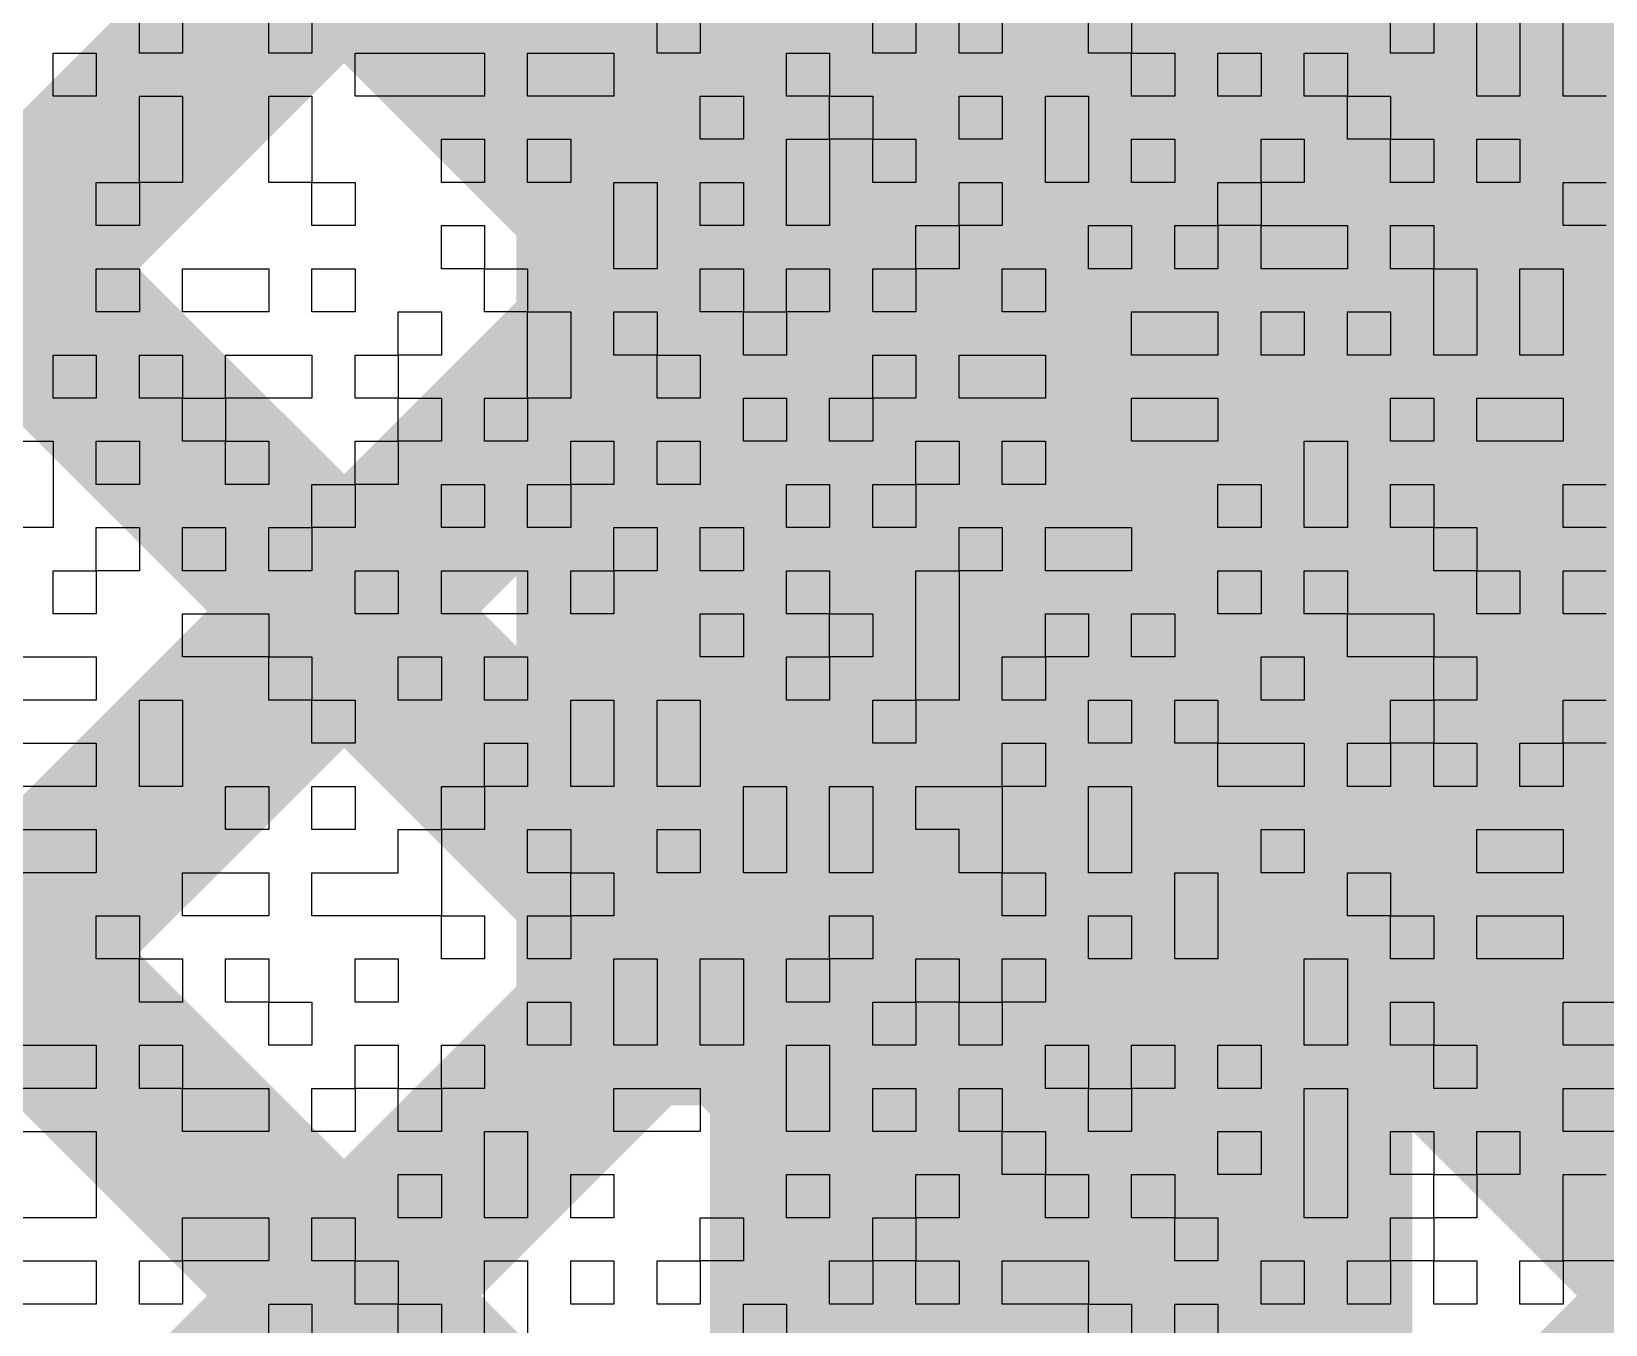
# Model space of a CAD drawing. Header units: millimetres. Extents: x 3.07 to 5.81, y 1.29 to 3.84.
# Drawn here: x 4.951 to 5.016, y 2.898 to 2.9514 of the extents above; entities that cross this region are included whole.
import ezdxf

# ---------------------------------------------------------------- set-up
doc = ezdxf.new("R2010")
doc.units = ezdxf.units.MM
doc.header["$MEASUREMENT"] = 0
for name, color, linetype in [('BottomLayer', 5, 'Continuous'), ('BottomOverlay', 54, 'Continuous'), ('TopLayer', 1, 'Continuous')]:
    doc.layers.add(name, color=color, linetype=linetype)

msp = doc.modelspace()

# ---------------------------------------------------------------- hatches: boundary and pattern name
at = {"layer": 'BottomLayer'}
for points in [[(4.727172, 3.215053), (4.732828, 3.220709), (5.044917, 2.908621), (5.03926, 2.902964)], [(4.732828, 2.605851), (4.727172, 2.611508), (5.314492, 3.198828), (5.320149, 3.193172)], [(4.732828, 2.718988), (4.727172, 2.724645), (5.201355, 3.198828), (5.207012, 3.193172)], [(4.732828, 2.690704), (4.727172, 2.696361), (5.229639, 3.198828), (5.235296, 3.193172)], [(4.732828, 2.662419), (4.727172, 2.668076), (5.257924, 3.198828), (5.263581, 3.193172)], [(4.732828, 2.634135), (4.727172, 2.639792), (5.286208, 3.198828), (5.291865, 3.193172)], [(4.727172, 3.186768), (4.732828, 3.192425), (5.026818, 2.898436), (5.021161, 2.892779)], [(4.727172, 3.158484), (4.732828, 3.164141), (5.214585, 2.682385), (5.208928, 2.676728)], [(4.727172, 3.1302), (4.732828, 3.135857), (5.174669, 2.694016), (5.169012, 2.688359)]]:
    msp.add_hatch(color=5, dxfattribs=at).paths.add_polyline_path(points)
at = {"layer": 'TopLayer'}
for points in [[(4.928907, 2.915067), (4.92325, 2.920724), (5.491801, 3.489275), (5.497458, 3.483618)], [(4.928907, 2.886782), (4.92325, 2.892439), (5.491801, 3.460991), (5.497458, 3.455334)], [(4.928907, 2.858498), (4.92325, 2.864155), (5.491801, 3.432706), (5.497458, 3.427049)], [(4.928907, 2.830214), (4.92325, 2.835871), (5.491801, 3.404422), (5.497458, 3.398765)], [(4.820728, 2.69375), (4.815071, 2.699407), (5.491801, 3.376138), (5.497458, 3.370481)], [(4.971, 2.907), (5.248, 2.907), (5.248, 3.182), (4.971, 3.182)], [(4.979, 2.595), (5.008, 2.595), (5.008, 3.182), (4.979, 3.182)], [(4.92325, 3.018974), (4.928907, 3.024631), (5.044917, 2.908621), (5.03926, 2.902964)], [(4.92325, 2.99069), (4.928907, 2.996346), (5.026818, 2.898436), (5.021161, 2.892779)], [(4.92325, 2.962405), (4.928907, 2.968062), (5.023141, 2.873828), (5.017484, 2.868172)], [(4.92325, 2.934121), (4.928907, 2.939778), (5.014781, 2.853904), (5.009124, 2.848247)]]:
    msp.add_hatch(color=1, dxfattribs=at).paths.add_polyline_path(points)

# ---------------------------------------------------------------- linework, layer by layer
at = {"layer": 'BottomOverlay'}
for p, q in [((4.955437, 2.950467), (4.955437, 2.952249)), ((4.957218, 2.952249), (4.957218, 2.950467)), ((4.960782, 2.950467), (4.960782, 2.952249)), ((4.962563, 2.952249), (4.962563, 2.950467)), ((4.976817, 2.950467), (4.976817, 2.952249)), ((4.978599, 2.952249), (4.978599, 2.950467)), ((4.985726, 2.950467), (4.985726, 2.952249)), ((4.987508, 2.952249), (4.987508, 2.950467)), ((4.989289, 2.950467), (4.989289, 2.952249)), ((4.991071, 2.952249), (4.991071, 2.950467)), ((4.994635, 2.950467), (4.994635, 2.952249)), ((4.996416, 2.952249), (4.996416, 2.950467)), ((5.007107, 2.950467), (5.007107, 2.952249)), ((5.008888, 2.952249), (5.008888, 2.950467)), ((5.01067, 2.950467), (5.01067, 2.952249)), ((5.012452, 2.952249), (5.012452, 2.950467)), ((5.014234, 2.950467), (5.014234, 2.952249)), ((4.951873, 2.948686), (4.951873, 2.950467)), ((4.951873, 2.950467), (4.953655, 2.950467)), ((4.953655, 2.950467), (4.953655, 2.948686)), ((4.957218, 2.950467), (4.955437, 2.950467)), ((4.962563, 2.950467), (4.960782, 2.950467)), ((4.964345, 2.948686), (4.964345, 2.950467)), ((4.964345, 2.950467), (4.96969, 2.950467)), ((4.96969, 2.950467), (4.96969, 2.948686)), ((4.971472, 2.948686), (4.971472, 2.950467)), ((4.971472, 2.950467), (4.975035, 2.950467)), ((4.975035, 2.950467), (4.975035, 2.948686)), ((4.978599, 2.950467), (4.976817, 2.950467)), ((4.982162, 2.948686), (4.982162, 2.950467)), ((4.982162, 2.950467), (4.983944, 2.950467)), ((4.983944, 2.950467), (4.983944, 2.948686)), ((4.987508, 2.950467), (4.985726, 2.950467)), ((4.991071, 2.950467), (4.989289, 2.950467)), ((4.996416, 2.950467), (4.994635, 2.950467)), ((4.996416, 2.948686), (4.996416, 2.950467)), ((4.996416, 2.950467), (4.998198, 2.950467)), ((4.998198, 2.950467), (4.998198, 2.948686)), ((4.99998, 2.948686), (4.99998, 2.950467)), ((4.99998, 2.950467), (5.001761, 2.950467)), ((5.001761, 2.950467), (5.001761, 2.948686)), ((5.003543, 2.948686), (5.003543, 2.950467)), ((5.003543, 2.950467), (5.005325, 2.950467)), ((5.005325, 2.950467), (5.005325, 2.948686)), ((5.008888, 2.950467), (5.007107, 2.950467)), ((5.01067, 2.948686), (5.01067, 2.950467)), ((5.012452, 2.950467), (5.012452, 2.948686)), ((5.014234, 2.948686), (5.014234, 2.950467)), ((4.953655, 2.948686), (4.951873, 2.948686)), ((4.955437, 2.946904), (4.955437, 2.948686)), ((4.955437, 2.948686), (4.957218, 2.948686)), ((4.957218, 2.948686), (4.957218, 2.946904)), ((4.960782, 2.946904), (4.960782, 2.948686)), ((4.960782, 2.948686), (4.962563, 2.948686)), ((4.962563, 2.948686), (4.962563, 2.946904)), ((4.96969, 2.948686), (4.964345, 2.948686)), ((4.975035, 2.948686), (4.971472, 2.948686)), ((4.978599, 2.946904), (4.978599, 2.948686)), ((4.978599, 2.948686), (4.980381, 2.948686)), ((4.980381, 2.948686), (4.980381, 2.946904)), ((4.983944, 2.948686), (4.982162, 2.948686)), ((4.983944, 2.946904), (4.983944, 2.948686)), ((4.983944, 2.948686), (4.985726, 2.948686)), ((4.985726, 2.948686), (4.985726, 2.946904)), ((4.989289, 2.946904), (4.989289, 2.948686)), ((4.989289, 2.948686), (4.991071, 2.948686)), ((4.991071, 2.948686), (4.991071, 2.946904)), ((4.992853, 2.946904), (4.992853, 2.948686)), ((4.992853, 2.948686), (4.994635, 2.948686)), ((4.994635, 2.948686), (4.994635, 2.946904)), ((4.998198, 2.948686), (4.996416, 2.948686)), ((5.001761, 2.948686), (4.99998, 2.948686)), ((5.005325, 2.948686), (5.003543, 2.948686)), ((5.005325, 2.946904), (5.005325, 2.948686)), ((5.005325, 2.948686), (5.007107, 2.948686)), ((5.007107, 2.948686), (5.007107, 2.946904)), ((5.012452, 2.948686), (5.01067, 2.948686)), ((5.016015, 2.948686), (5.014234, 2.948686)), ((4.955437, 2.945122), (4.955437, 2.946904)), ((4.957218, 2.946904), (4.957218, 2.945122)), ((4.960782, 2.945122), (4.960782, 2.946904)), ((4.962563, 2.946904), (4.962563, 2.945122)), ((4.967909, 2.945122), (4.967909, 2.946904)), ((4.967909, 2.946904), (4.96969, 2.946904)), ((4.96969, 2.946904), (4.96969, 2.945122)), ((4.971472, 2.945122), (4.971472, 2.946904)), ((4.971472, 2.946904), (4.973254, 2.946904)), ((4.973254, 2.946904), (4.973254, 2.945122)), ((4.980381, 2.946904), (4.978599, 2.946904)), ((4.982162, 2.945122), (4.982162, 2.946904)), ((4.982162, 2.946904), (4.983944, 2.946904)), ((4.985726, 2.946904), (4.983944, 2.946904)), ((4.983944, 2.946904), (4.983944, 2.945122)), ((4.985726, 2.945122), (4.985726, 2.946904)), ((4.985726, 2.946904), (4.987508, 2.946904)), ((4.987508, 2.946904), (4.987508, 2.945122)), ((4.991071, 2.946904), (4.989289, 2.946904)), ((4.992853, 2.945122), (4.992853, 2.946904)), ((4.994635, 2.946904), (4.994635, 2.945122)), ((4.996416, 2.945122), (4.996416, 2.946904)), ((4.996416, 2.946904), (4.998198, 2.946904)), ((4.998198, 2.946904), (4.998198, 2.945122)), ((5.001761, 2.945122), (5.001761, 2.946904)), ((5.001761, 2.946904), (5.003543, 2.946904)), ((5.003543, 2.946904), (5.003543, 2.945122)), ((5.007107, 2.946904), (5.005325, 2.946904)), ((5.007107, 2.945122), (5.007107, 2.946904)), ((5.007107, 2.946904), (5.008888, 2.946904)), ((5.008888, 2.946904), (5.008888, 2.945122)), ((5.01067, 2.945122), (5.01067, 2.946904)), ((5.01067, 2.946904), (5.012452, 2.946904)), ((5.012452, 2.946904), (5.012452, 2.945122)), ((4.953655, 2.943341), (4.953655, 2.945122)), ((4.953655, 2.945122), (4.955437, 2.945122)), ((4.957218, 2.945122), (4.955437, 2.945122)), ((4.955437, 2.945122), (4.955437, 2.943341)), ((4.962563, 2.945122), (4.960782, 2.945122)), ((4.962563, 2.943341), (4.962563, 2.945122)), ((4.962563, 2.945122), (4.964345, 2.945122)), ((4.964345, 2.945122), (4.964345, 2.943341)), ((4.96969, 2.945122), (4.967909, 2.945122)), ((4.973254, 2.945122), (4.971472, 2.945122)), ((4.975035, 2.943341), (4.975035, 2.945122)), ((4.975035, 2.945122), (4.976817, 2.945122)), ((4.976817, 2.945122), (4.976817, 2.943341)), ((4.978599, 2.943341), (4.978599, 2.945122)), ((4.978599, 2.945122), (4.980381, 2.945122)), ((4.980381, 2.945122), (4.980381, 2.943341)), ((4.982162, 2.943341), (4.982162, 2.945122)), ((4.983944, 2.945122), (4.983944, 2.943341)), ((4.987508, 2.945122), (4.985726, 2.945122)), ((4.989289, 2.943341), (4.989289, 2.945122)), ((4.989289, 2.945122), (4.991071, 2.945122)), ((4.991071, 2.945122), (4.991071, 2.943341)), ((4.994635, 2.945122), (4.992853, 2.945122)), ((4.998198, 2.945122), (4.996416, 2.945122)), ((4.99998, 2.943341), (4.99998, 2.945122)), ((4.99998, 2.945122), (5.001761, 2.945122)), ((5.003543, 2.945122), (5.001761, 2.945122)), ((5.001761, 2.945122), (5.001761, 2.943341)), ((5.008888, 2.945122), (5.007107, 2.945122)), ((5.012452, 2.945122), (5.01067, 2.945122)), ((5.014234, 2.943341), (5.014234, 2.945122)), ((5.014234, 2.945122), (5.016015, 2.945122)), ((4.955437, 2.943341), (4.953655, 2.943341)), ((4.964345, 2.943341), (4.962563, 2.943341)), ((4.967909, 2.941559), (4.967909, 2.943341)), ((4.967909, 2.943341), (4.96969, 2.943341)), ((4.96969, 2.943341), (4.96969, 2.941559)), ((4.975035, 2.941559), (4.975035, 2.943341)), ((4.976817, 2.943341), (4.976817, 2.941559)), ((4.980381, 2.943341), (4.978599, 2.943341)), ((4.983944, 2.943341), (4.982162, 2.943341)), ((4.987508, 2.941559), (4.987508, 2.943341)), ((4.987508, 2.943341), (4.989289, 2.943341)), ((4.991071, 2.943341), (4.989289, 2.943341)), ((4.989289, 2.943341), (4.989289, 2.941559)), ((4.994635, 2.941559), (4.994635, 2.943341)), ((4.994635, 2.943341), (4.996416, 2.943341)), ((4.996416, 2.943341), (4.996416, 2.941559)), ((4.998198, 2.941559), (4.998198, 2.943341)), ((4.998198, 2.943341), (4.99998, 2.943341)), ((5.001761, 2.943341), (4.99998, 2.943341)), ((4.99998, 2.943341), (4.99998, 2.941559)), ((5.001761, 2.941559), (5.001761, 2.943341)), ((5.001761, 2.943341), (5.005325, 2.943341)), ((5.005325, 2.943341), (5.005325, 2.941559)), ((5.007107, 2.941559), (5.007107, 2.943341)), ((5.007107, 2.943341), (5.008888, 2.943341)), ((5.008888, 2.943341), (5.008888, 2.941559)), ((5.016015, 2.943341), (5.014234, 2.943341)), ((4.953655, 2.939777), (4.953655, 2.941559)), ((4.953655, 2.941559), (4.955437, 2.941559)), ((4.955437, 2.941559), (4.955437, 2.939777)), ((4.957218, 2.939777), (4.957218, 2.941559)), ((4.957218, 2.941559), (4.960782, 2.941559)), ((4.960782, 2.941559), (4.960782, 2.939777)), ((4.962563, 2.939777), (4.962563, 2.941559)), ((4.962563, 2.941559), (4.964345, 2.941559)), ((4.964345, 2.941559), (4.964345, 2.939777)), ((4.96969, 2.941559), (4.967909, 2.941559)), ((4.96969, 2.939777), (4.96969, 2.941559)), ((4.96969, 2.941559), (4.971472, 2.941559)), ((4.971472, 2.941559), (4.971472, 2.939777)), ((4.976817, 2.941559), (4.975035, 2.941559)), ((4.978599, 2.939777), (4.978599, 2.941559)), ((4.978599, 2.941559), (4.980381, 2.941559)), ((4.980381, 2.941559), (4.980381, 2.939777)), ((4.982162, 2.939777), (4.982162, 2.941559)), ((4.982162, 2.941559), (4.983944, 2.941559)), ((4.983944, 2.941559), (4.983944, 2.939777)), ((4.985726, 2.939777), (4.985726, 2.941559)), ((4.985726, 2.941559), (4.987508, 2.941559)), ((4.989289, 2.941559), (4.987508, 2.941559)), ((4.987508, 2.941559), (4.987508, 2.939777)), ((4.991071, 2.939777), (4.991071, 2.941559)), ((4.991071, 2.941559), (4.992853, 2.941559)), ((4.992853, 2.941559), (4.992853, 2.939777)), ((4.996416, 2.941559), (4.994635, 2.941559)), ((4.99998, 2.941559), (4.998198, 2.941559)), ((5.005325, 2.941559), (5.001761, 2.941559)), ((5.008888, 2.941559), (5.007107, 2.941559)), ((5.008888, 2.939777), (5.008888, 2.941559)), ((5.008888, 2.941559), (5.01067, 2.941559)), ((5.01067, 2.941559), (5.01067, 2.939777)), ((5.012452, 2.939777), (5.012452, 2.941559)), ((5.012452, 2.941559), (5.014234, 2.941559)), ((5.014234, 2.941559), (5.014234, 2.939777)), ((4.955437, 2.939777), (4.953655, 2.939777)), ((4.960782, 2.939777), (4.957218, 2.939777)), ((4.964345, 2.939777), (4.962563, 2.939777)), ((4.966127, 2.937995), (4.966127, 2.939777)), ((4.966127, 2.939777), (4.967909, 2.939777)), ((4.967909, 2.939777), (4.967909, 2.937995)), ((4.971472, 2.939777), (4.96969, 2.939777)), ((4.971472, 2.937995), (4.971472, 2.939777)), ((4.971472, 2.939777), (4.973254, 2.939777)), ((4.973254, 2.939777), (4.973254, 2.937995)), ((4.975035, 2.937995), (4.975035, 2.939777)), ((4.975035, 2.939777), (4.976817, 2.939777)), ((4.976817, 2.939777), (4.976817, 2.937995)), ((4.980381, 2.939777), (4.978599, 2.939777)), ((4.980381, 2.937995), (4.980381, 2.939777)), ((4.980381, 2.939777), (4.982162, 2.939777)), ((4.983944, 2.939777), (4.982162, 2.939777)), ((4.982162, 2.939777), (4.982162, 2.937995)), ((4.987508, 2.939777), (4.985726, 2.939777)), ((4.992853, 2.939777), (4.991071, 2.939777)), ((4.996416, 2.937995), (4.996416, 2.939777)), ((4.996416, 2.939777), (4.99998, 2.939777)), ((4.99998, 2.939777), (4.99998, 2.937995)), ((5.001761, 2.937995), (5.001761, 2.939777)), ((5.001761, 2.939777), (5.003543, 2.939777)), ((5.003543, 2.939777), (5.003543, 2.937995)), ((5.005325, 2.937995), (5.005325, 2.939777)), ((5.005325, 2.939777), (5.007107, 2.939777)), ((5.007107, 2.939777), (5.007107, 2.937995)), ((5.008888, 2.937995), (5.008888, 2.939777)), ((5.01067, 2.939777), (5.01067, 2.937995)), ((5.012452, 2.937995), (5.012452, 2.939777)), ((5.014234, 2.939777), (5.014234, 2.937995)), ((4.951873, 2.936214), (4.951873, 2.937995)), ((4.951873, 2.937995), (4.953655, 2.937995)), ((4.953655, 2.937995), (4.953655, 2.936214)), ((4.955437, 2.936214), (4.955437, 2.937995)), ((4.955437, 2.937995), (4.957218, 2.937995)), ((4.957218, 2.937995), (4.957218, 2.936214)), ((4.959, 2.936214), (4.959, 2.937995)), ((4.959, 2.937995), (4.962563, 2.937995)), ((4.962563, 2.937995), (4.962563, 2.936214)), ((4.964345, 2.936214), (4.964345, 2.937995)), ((4.964345, 2.937995), (4.966127, 2.937995)), ((4.967909, 2.937995), (4.966127, 2.937995)), ((4.966127, 2.937995), (4.966127, 2.936214)), ((4.971472, 2.936214), (4.971472, 2.937995)), ((4.973254, 2.937995), (4.973254, 2.936214)), ((4.976817, 2.937995), (4.975035, 2.937995)), ((4.976817, 2.936214), (4.976817, 2.937995)), ((4.976817, 2.937995), (4.978599, 2.937995)), ((4.978599, 2.937995), (4.978599, 2.936214)), ((4.982162, 2.937995), (4.980381, 2.937995)), ((4.985726, 2.936214), (4.985726, 2.937995)), ((4.985726, 2.937995), (4.987508, 2.937995)), ((4.987508, 2.937995), (4.987508, 2.936214)), ((4.989289, 2.936214), (4.989289, 2.937995)), ((4.989289, 2.937995), (4.992853, 2.937995)), ((4.992853, 2.937995), (4.992853, 2.936214)), ((4.99998, 2.937995), (4.996416, 2.937995)), ((5.003543, 2.937995), (5.001761, 2.937995)), ((5.007107, 2.937995), (5.005325, 2.937995)), ((5.01067, 2.937995), (5.008888, 2.937995)), ((5.014234, 2.937995), (5.012452, 2.937995)), ((4.953655, 2.936214), (4.951873, 2.936214)), ((4.957218, 2.936214), (4.955437, 2.936214)), ((4.957218, 2.934432), (4.957218, 2.936214)), ((4.957218, 2.936214), (4.959, 2.936214)), ((4.962563, 2.936214), (4.959, 2.936214)), ((4.959, 2.936214), (4.959, 2.934432)), ((4.966127, 2.936214), (4.964345, 2.936214)), ((4.966127, 2.934432), (4.966127, 2.936214)), ((4.966127, 2.936214), (4.967909, 2.936214)), ((4.967909, 2.936214), (4.967909, 2.934432)), ((4.96969, 2.934432), (4.96969, 2.936214)), ((4.96969, 2.936214), (4.971472, 2.936214)), ((4.973254, 2.936214), (4.971472, 2.936214)), ((4.971472, 2.936214), (4.971472, 2.934432)), ((4.978599, 2.936214), (4.976817, 2.936214)), ((4.980381, 2.934432), (4.980381, 2.936214)), ((4.980381, 2.936214), (4.982162, 2.936214)), ((4.982162, 2.936214), (4.982162, 2.934432)), ((4.983944, 2.934432), (4.983944, 2.936214)), ((4.983944, 2.936214), (4.985726, 2.936214)), ((4.987508, 2.936214), (4.985726, 2.936214)), ((4.985726, 2.936214), (4.985726, 2.934432)), ((4.992853, 2.936214), (4.989289, 2.936214)), ((4.996416, 2.934432), (4.996416, 2.936214)), ((4.996416, 2.936214), (4.99998, 2.936214)), ((4.99998, 2.936214), (4.99998, 2.934432)), ((5.007107, 2.934432), (5.007107, 2.936214)), ((5.007107, 2.936214), (5.008888, 2.936214)), ((5.008888, 2.936214), (5.008888, 2.934432)), ((5.01067, 2.934432), (5.01067, 2.936214)), ((5.01067, 2.936214), (5.014234, 2.936214)), ((5.014234, 2.936214), (5.014234, 2.934432)), ((4.950091, 2.934432), (4.951873, 2.934432)), ((4.951873, 2.934432), (4.951873, 2.93265)), ((4.953655, 2.93265), (4.953655, 2.934432)), ((4.953655, 2.934432), (4.955437, 2.934432)), ((4.955437, 2.934432), (4.955437, 2.93265)), ((4.959, 2.934432), (4.957218, 2.934432)), ((4.959, 2.93265), (4.959, 2.934432)), ((4.959, 2.934432), (4.960782, 2.934432)), ((4.960782, 2.934432), (4.960782, 2.93265)), ((4.964345, 2.93265), (4.964345, 2.934432)), ((4.964345, 2.934432), (4.966127, 2.934432)), ((4.967909, 2.934432), (4.966127, 2.934432)), ((4.966127, 2.934432), (4.966127, 2.93265)), ((4.971472, 2.934432), (4.96969, 2.934432)), ((4.973254, 2.93265), (4.973254, 2.934432)), ((4.973254, 2.934432), (4.975035, 2.934432)), ((4.975035, 2.934432), (4.975035, 2.93265)), ((4.976817, 2.93265), (4.976817, 2.934432)), ((4.976817, 2.934432), (4.978599, 2.934432)), ((4.978599, 2.934432), (4.978599, 2.93265)), ((4.982162, 2.934432), (4.980381, 2.934432)), ((4.985726, 2.934432), (4.983944, 2.934432)), ((4.987508, 2.93265), (4.987508, 2.934432)), ((4.987508, 2.934432), (4.989289, 2.934432)), ((4.989289, 2.934432), (4.989289, 2.93265)), ((4.991071, 2.93265), (4.991071, 2.934432)), ((4.991071, 2.934432), (4.992853, 2.934432)), ((4.992853, 2.934432), (4.992853, 2.93265)), ((4.99998, 2.934432), (4.996416, 2.934432)), ((5.003543, 2.93265), (5.003543, 2.934432)), ((5.003543, 2.934432), (5.005325, 2.934432)), ((5.005325, 2.934432), (5.005325, 2.93265)), ((5.008888, 2.934432), (5.007107, 2.934432)), ((5.014234, 2.934432), (5.01067, 2.934432)), ((4.951873, 2.93265), (4.951873, 2.930868)), ((4.955437, 2.93265), (4.953655, 2.93265)), ((4.960782, 2.93265), (4.959, 2.93265)), ((4.962563, 2.930868), (4.962563, 2.93265)), ((4.962563, 2.93265), (4.964345, 2.93265)), ((4.966127, 2.93265), (4.964345, 2.93265)), ((4.964345, 2.93265), (4.964345, 2.930868)), ((4.967909, 2.930868), (4.967909, 2.93265)), ((4.967909, 2.93265), (4.96969, 2.93265)), ((4.96969, 2.93265), (4.96969, 2.930868)), ((4.971472, 2.930868), (4.971472, 2.93265)), ((4.971472, 2.93265), (4.973254, 2.93265)), ((4.975035, 2.93265), (4.973254, 2.93265)), ((4.973254, 2.93265), (4.973254, 2.930868)), ((4.978599, 2.93265), (4.976817, 2.93265)), ((4.982162, 2.930868), (4.982162, 2.93265)), ((4.982162, 2.93265), (4.983944, 2.93265)), ((4.983944, 2.93265), (4.983944, 2.930868)), ((4.985726, 2.930868), (4.985726, 2.93265)), ((4.985726, 2.93265), (4.987508, 2.93265)), ((4.989289, 2.93265), (4.987508, 2.93265)), ((4.987508, 2.93265), (4.987508, 2.930868)), ((4.992853, 2.93265), (4.991071, 2.93265)), ((4.99998, 2.930868), (4.99998, 2.93265)), ((4.99998, 2.93265), (5.001761, 2.93265)), ((5.001761, 2.93265), (5.001761, 2.930868)), ((5.003543, 2.930868), (5.003543, 2.93265)), ((5.005325, 2.93265), (5.005325, 2.930868)), ((5.007107, 2.930868), (5.007107, 2.93265)), ((5.007107, 2.93265), (5.008888, 2.93265)), ((5.008888, 2.93265), (5.008888, 2.930868)), ((5.014234, 2.930868), (5.014234, 2.93265)), ((5.014234, 2.93265), (5.016015, 2.93265)), ((4.951873, 2.930868), (4.950091, 2.930868)), ((4.953655, 2.929087), (4.953655, 2.930868)), ((4.953655, 2.930868), (4.955437, 2.930868)), ((4.955437, 2.930868), (4.955437, 2.929087)), ((4.957218, 2.929087), (4.957218, 2.930868)), ((4.957218, 2.930868), (4.959, 2.930868)), ((4.959, 2.930868), (4.959, 2.929087)), ((4.960782, 2.929087), (4.960782, 2.930868)), ((4.960782, 2.930868), (4.962563, 2.930868)), ((4.964345, 2.930868), (4.962563, 2.930868)), ((4.962563, 2.930868), (4.962563, 2.929087)), ((4.96969, 2.930868), (4.967909, 2.930868)), ((4.973254, 2.930868), (4.971472, 2.930868)), ((4.975035, 2.929087), (4.975035, 2.930868)), ((4.975035, 2.930868), (4.976817, 2.930868)), ((4.976817, 2.930868), (4.976817, 2.929087)), ((4.978599, 2.929087), (4.978599, 2.930868)), ((4.978599, 2.930868), (4.980381, 2.930868)), ((4.980381, 2.930868), (4.980381, 2.929087)), ((4.983944, 2.930868), (4.982162, 2.930868)), ((4.987508, 2.930868), (4.985726, 2.930868)), ((4.989289, 2.929087), (4.989289, 2.930868)), ((4.989289, 2.930868), (4.991071, 2.930868)), ((4.991071, 2.930868), (4.991071, 2.929087)), ((4.992853, 2.929087), (4.992853, 2.930868)), ((4.992853, 2.930868), (4.996416, 2.930868)), ((4.996416, 2.930868), (4.996416, 2.929087)), ((5.001761, 2.930868), (4.99998, 2.930868)), ((5.005325, 2.930868), (5.003543, 2.930868)), ((5.008888, 2.930868), (5.007107, 2.930868)), ((5.008888, 2.929087), (5.008888, 2.930868)), ((5.008888, 2.930868), (5.01067, 2.930868)), ((5.01067, 2.930868), (5.01067, 2.929087)), ((5.016015, 2.930868), (5.014234, 2.930868)), ((4.951873, 2.927305), (4.951873, 2.929087)), ((4.951873, 2.929087), (4.953655, 2.929087)), ((4.955437, 2.929087), (4.953655, 2.929087)), ((4.953655, 2.929087), (4.953655, 2.927305)), ((4.959, 2.929087), (4.957218, 2.929087)), ((4.962563, 2.929087), (4.960782, 2.929087)), ((4.964345, 2.927305), (4.964345, 2.929087)), ((4.964345, 2.929087), (4.966127, 2.929087)), ((4.966127, 2.929087), (4.966127, 2.927305)), ((4.967909, 2.927305), (4.967909, 2.929087)), ((4.967909, 2.929087), (4.971472, 2.929087)), ((4.971472, 2.929087), (4.971472, 2.927305)), ((4.973254, 2.927305), (4.973254, 2.929087)), ((4.973254, 2.929087), (4.975035, 2.929087)), ((4.976817, 2.929087), (4.975035, 2.929087)), ((4.975035, 2.929087), (4.975035, 2.927305)), ((4.980381, 2.929087), (4.978599, 2.929087)), ((4.982162, 2.927305), (4.982162, 2.929087)), ((4.982162, 2.929087), (4.983944, 2.929087)), ((4.983944, 2.929087), (4.983944, 2.927305)), ((4.987508, 2.927305), (4.987508, 2.929087)), ((4.987508, 2.929087), (4.989289, 2.929087)), ((4.991071, 2.929087), (4.989289, 2.929087)), ((4.989289, 2.929087), (4.989289, 2.927305)), ((4.996416, 2.929087), (4.992853, 2.929087)), ((4.99998, 2.927305), (4.99998, 2.929087)), ((4.99998, 2.929087), (5.001761, 2.929087)), ((5.001761, 2.929087), (5.001761, 2.927305)), ((5.003543, 2.927305), (5.003543, 2.929087)), ((5.003543, 2.929087), (5.005325, 2.929087)), ((5.005325, 2.929087), (5.005325, 2.927305)), ((5.01067, 2.929087), (5.008888, 2.929087)), ((5.01067, 2.927305), (5.01067, 2.929087)), ((5.01067, 2.929087), (5.012452, 2.929087)), ((5.012452, 2.929087), (5.012452, 2.927305)), ((5.014234, 2.927305), (5.014234, 2.929087)), ((5.014234, 2.929087), (5.016015, 2.929087)), ((4.953655, 2.927305), (4.951873, 2.927305)), ((4.957218, 2.925523), (4.957218, 2.927305)), ((4.957218, 2.927305), (4.960782, 2.927305)), ((4.960782, 2.927305), (4.960782, 2.925523)), ((4.966127, 2.927305), (4.964345, 2.927305)), ((4.971472, 2.927305), (4.967909, 2.927305)), ((4.975035, 2.927305), (4.973254, 2.927305)), ((4.978599, 2.925523), (4.978599, 2.927305)), ((4.978599, 2.927305), (4.980381, 2.927305)), ((4.980381, 2.927305), (4.980381, 2.925523)), ((4.983944, 2.927305), (4.982162, 2.927305)), ((4.983944, 2.925523), (4.983944, 2.927305)), ((4.983944, 2.927305), (4.985726, 2.927305)), ((4.985726, 2.927305), (4.985726, 2.925523)), ((4.987508, 2.925523), (4.987508, 2.927305)), ((4.989289, 2.927305), (4.989289, 2.925523)), ((4.992853, 2.925523), (4.992853, 2.927305)), ((4.992853, 2.927305), (4.994635, 2.927305)), ((4.994635, 2.927305), (4.994635, 2.925523)), ((4.996416, 2.925523), (4.996416, 2.927305)), ((4.996416, 2.927305), (4.998198, 2.927305)), ((4.998198, 2.927305), (4.998198, 2.925523)), ((5.001761, 2.927305), (4.99998, 2.927305)), ((5.005325, 2.927305), (5.003543, 2.927305)), ((5.005325, 2.925523), (5.005325, 2.927305)), ((5.005325, 2.927305), (5.008888, 2.927305)), ((5.008888, 2.927305), (5.008888, 2.925523)), ((5.012452, 2.927305), (5.01067, 2.927305)), ((5.016015, 2.927305), (5.014234, 2.927305)), ((4.950091, 2.925523), (4.953655, 2.925523)), ((4.953655, 2.925523), (4.953655, 2.923741)), ((4.960782, 2.925523), (4.957218, 2.925523)), ((4.960782, 2.923741), (4.960782, 2.925523)), ((4.960782, 2.925523), (4.962563, 2.925523)), ((4.962563, 2.925523), (4.962563, 2.923741)), ((4.966127, 2.923741), (4.966127, 2.925523)), ((4.966127, 2.925523), (4.967909, 2.925523)), ((4.967909, 2.925523), (4.967909, 2.923741)), ((4.96969, 2.923741), (4.96969, 2.925523)), ((4.96969, 2.925523), (4.971472, 2.925523)), ((4.971472, 2.925523), (4.971472, 2.923741)), ((4.980381, 2.925523), (4.978599, 2.925523)), ((4.982162, 2.923741), (4.982162, 2.925523)), ((4.982162, 2.925523), (4.983944, 2.925523)), ((4.985726, 2.925523), (4.983944, 2.925523)), ((4.983944, 2.925523), (4.983944, 2.923741)), ((4.987508, 2.923741), (4.987508, 2.925523)), ((4.989289, 2.925523), (4.989289, 2.923741)), ((4.991071, 2.923741), (4.991071, 2.925523)), ((4.991071, 2.925523), (4.992853, 2.925523)), ((4.994635, 2.925523), (4.992853, 2.925523)), ((4.992853, 2.925523), (4.992853, 2.923741)), ((4.998198, 2.925523), (4.996416, 2.925523)), ((5.001761, 2.923741), (5.001761, 2.925523)), ((5.001761, 2.925523), (5.003543, 2.925523)), ((5.003543, 2.925523), (5.003543, 2.923741)), ((5.008888, 2.925523), (5.005325, 2.925523)), ((5.008888, 2.923741), (5.008888, 2.925523)), ((5.008888, 2.925523), (5.01067, 2.925523)), ((5.01067, 2.925523), (5.01067, 2.923741)), ((4.953655, 2.923741), (4.950091, 2.923741)), ((4.955437, 2.92196), (4.955437, 2.923741)), ((4.955437, 2.923741), (4.957218, 2.923741)), ((4.957218, 2.923741), (4.957218, 2.92196)), ((4.962563, 2.923741), (4.960782, 2.923741)), ((4.962563, 2.92196), (4.962563, 2.923741)), ((4.962563, 2.923741), (4.964345, 2.923741)), ((4.964345, 2.923741), (4.964345, 2.92196)), ((4.967909, 2.923741), (4.966127, 2.923741)), ((4.971472, 2.923741), (4.96969, 2.923741)), ((4.973254, 2.92196), (4.973254, 2.923741)), ((4.973254, 2.923741), (4.975035, 2.923741)), ((4.975035, 2.923741), (4.975035, 2.92196)), ((4.976817, 2.92196), (4.976817, 2.923741)), ((4.976817, 2.923741), (4.978599, 2.923741)), ((4.978599, 2.923741), (4.978599, 2.92196)), ((4.983944, 2.923741), (4.982162, 2.923741)), ((4.985726, 2.92196), (4.985726, 2.923741)), ((4.985726, 2.923741), (4.987508, 2.923741)), ((4.989289, 2.923741), (4.987508, 2.923741)), ((4.987508, 2.923741), (4.987508, 2.92196)), ((4.992853, 2.923741), (4.991071, 2.923741)), ((4.994635, 2.92196), (4.994635, 2.923741)), ((4.994635, 2.923741), (4.996416, 2.923741)), ((4.996416, 2.923741), (4.996416, 2.92196)), ((4.998198, 2.92196), (4.998198, 2.923741)), ((4.998198, 2.923741), (4.99998, 2.923741)), ((4.99998, 2.923741), (4.99998, 2.92196)), ((5.003543, 2.923741), (5.001761, 2.923741)), ((5.007107, 2.92196), (5.007107, 2.923741)), ((5.007107, 2.923741), (5.008888, 2.923741)), ((5.01067, 2.923741), (5.008888, 2.923741)), ((5.008888, 2.923741), (5.008888, 2.92196)), ((5.014234, 2.92196), (5.014234, 2.923741)), ((5.014234, 2.923741), (5.016015, 2.923741)), ((4.950091, 2.92196), (4.953655, 2.92196)), ((4.953655, 2.92196), (4.953655, 2.920178)), ((4.955437, 2.920178), (4.955437, 2.92196)), ((4.957218, 2.92196), (4.957218, 2.920178)), ((4.964345, 2.92196), (4.962563, 2.92196)), ((4.96969, 2.920178), (4.96969, 2.92196)), ((4.96969, 2.92196), (4.971472, 2.92196)), ((4.971472, 2.92196), (4.971472, 2.920178)), ((4.973254, 2.920178), (4.973254, 2.92196)), ((4.975035, 2.92196), (4.975035, 2.920178)), ((4.976817, 2.920178), (4.976817, 2.92196)), ((4.978599, 2.92196), (4.978599, 2.920178)), ((4.987508, 2.92196), (4.985726, 2.92196)), ((4.991071, 2.920178), (4.991071, 2.92196)), ((4.991071, 2.92196), (4.992853, 2.92196)), ((4.992853, 2.92196), (4.992853, 2.920178)), ((4.996416, 2.92196), (4.994635, 2.92196)), ((4.99998, 2.92196), (4.998198, 2.92196)), ((4.99998, 2.920178), (4.99998, 2.92196)), ((4.99998, 2.92196), (5.003543, 2.92196)), ((5.003543, 2.92196), (5.003543, 2.920178)), ((5.005325, 2.920178), (5.005325, 2.92196)), ((5.005325, 2.92196), (5.007107, 2.92196)), ((5.008888, 2.92196), (5.007107, 2.92196)), ((5.007107, 2.92196), (5.007107, 2.920178)), ((5.008888, 2.920178), (5.008888, 2.92196)), ((5.008888, 2.92196), (5.01067, 2.92196)), ((5.01067, 2.92196), (5.01067, 2.920178)), ((5.012452, 2.920178), (5.012452, 2.92196)), ((5.012452, 2.92196), (5.014234, 2.92196)), ((5.016015, 2.92196), (5.014234, 2.92196)), ((5.014234, 2.92196), (5.014234, 2.920178)), ((4.953655, 2.920178), (4.950091, 2.920178)), ((4.957218, 2.920178), (4.955437, 2.920178)), ((4.959, 2.918396), (4.959, 2.920178)), ((4.959, 2.920178), (4.960782, 2.920178)), ((4.960782, 2.920178), (4.960782, 2.918396)), ((4.962563, 2.918396), (4.962563, 2.920178)), ((4.962563, 2.920178), (4.964345, 2.920178)), ((4.964345, 2.920178), (4.964345, 2.918396)), ((4.967909, 2.918396), (4.967909, 2.920178)), ((4.967909, 2.920178), (4.96969, 2.920178)), ((4.971472, 2.920178), (4.96969, 2.920178)), ((4.96969, 2.920178), (4.96969, 2.918396)), ((4.975035, 2.920178), (4.973254, 2.920178)), ((4.978599, 2.920178), (4.976817, 2.920178)), ((4.980381, 2.918396), (4.980381, 2.920178)), ((4.980381, 2.920178), (4.982162, 2.920178)), ((4.982162, 2.920178), (4.982162, 2.918396)), ((4.983944, 2.918396), (4.983944, 2.920178)), ((4.983944, 2.920178), (4.985726, 2.920178)), ((4.985726, 2.920178), (4.985726, 2.918396)), ((4.987508, 2.918396), (4.987508, 2.920178)), ((4.987508, 2.920178), (4.991071, 2.920178)), ((4.992853, 2.920178), (4.991071, 2.920178)), ((4.991071, 2.920178), (4.991071, 2.918396)), ((4.994635, 2.918396), (4.994635, 2.920178)), ((4.994635, 2.920178), (4.996416, 2.920178)), ((4.996416, 2.920178), (4.996416, 2.918396)), ((5.003543, 2.920178), (4.99998, 2.920178)), ((5.007107, 2.920178), (5.005325, 2.920178)), ((5.01067, 2.920178), (5.008888, 2.920178)), ((5.014234, 2.920178), (5.012452, 2.920178)), ((4.950091, 2.918396), (4.953655, 2.918396)), ((4.953655, 2.918396), (4.953655, 2.916615)), ((4.960782, 2.918396), (4.959, 2.918396)), ((4.964345, 2.918396), (4.962563, 2.918396)), ((4.966127, 2.916615), (4.966127, 2.918396)), ((4.966127, 2.918396), (4.967909, 2.918396)), ((4.96969, 2.918396), (4.967909, 2.918396)), ((4.967909, 2.918396), (4.967909, 2.916615)), ((4.971472, 2.916615), (4.971472, 2.918396)), ((4.971472, 2.918396), (4.973254, 2.918396)), ((4.973254, 2.918396), (4.973254, 2.916615)), ((4.976817, 2.916615), (4.976817, 2.918396)), ((4.976817, 2.918396), (4.978599, 2.918396)), ((4.978599, 2.918396), (4.978599, 2.916615)), ((4.980381, 2.916615), (4.980381, 2.918396)), ((4.982162, 2.918396), (4.982162, 2.916615)), ((4.983944, 2.916615), (4.983944, 2.918396)), ((4.985726, 2.918396), (4.985726, 2.916615)), ((4.989289, 2.918396), (4.987508, 2.918396)), ((4.989289, 2.916615), (4.989289, 2.918396)), ((4.991071, 2.918396), (4.991071, 2.916615)), ((4.994635, 2.916615), (4.994635, 2.918396)), ((4.996416, 2.918396), (4.996416, 2.916615)), ((5.001761, 2.916615), (5.001761, 2.918396)), ((5.001761, 2.918396), (5.003543, 2.918396)), ((5.003543, 2.918396), (5.003543, 2.916615)), ((5.01067, 2.916615), (5.01067, 2.918396)), ((5.01067, 2.918396), (5.014234, 2.918396)), ((5.014234, 2.918396), (5.014234, 2.916615)), ((4.953655, 2.916615), (4.950091, 2.916615)), ((4.957218, 2.914833), (4.957218, 2.916615)), ((4.957218, 2.916615), (4.960782, 2.916615)), ((4.960782, 2.916615), (4.960782, 2.914833)), ((4.962563, 2.914833), (4.962563, 2.916615)), ((4.962563, 2.916615), (4.966127, 2.916615)), ((4.967909, 2.916615), (4.967909, 2.914833)), ((4.973254, 2.916615), (4.971472, 2.916615)), ((4.973254, 2.914833), (4.973254, 2.916615)), ((4.973254, 2.916615), (4.975035, 2.916615)), ((4.975035, 2.916615), (4.975035, 2.914833)), ((4.978599, 2.916615), (4.976817, 2.916615)), ((4.982162, 2.916615), (4.980381, 2.916615)), ((4.985726, 2.916615), (4.983944, 2.916615)), ((4.991071, 2.916615), (4.989289, 2.916615)), ((4.991071, 2.914833), (4.991071, 2.916615)), ((4.991071, 2.916615), (4.992853, 2.916615)), ((4.992853, 2.916615), (4.992853, 2.914833)), ((4.996416, 2.916615), (4.994635, 2.916615)), ((4.998198, 2.914833), (4.998198, 2.916615)), ((4.998198, 2.916615), (4.99998, 2.916615)), ((4.99998, 2.916615), (4.99998, 2.914833)), ((5.003543, 2.916615), (5.001761, 2.916615)), ((5.005325, 2.914833), (5.005325, 2.916615)), ((5.005325, 2.916615), (5.007107, 2.916615)), ((5.007107, 2.916615), (5.007107, 2.914833)), ((5.014234, 2.916615), (5.01067, 2.916615)), ((4.953655, 2.913051), (4.953655, 2.914833)), ((4.953655, 2.914833), (4.955437, 2.914833)), ((4.955437, 2.914833), (4.955437, 2.913051)), ((4.960782, 2.914833), (4.957218, 2.914833)), ((4.967909, 2.914833), (4.962563, 2.914833)), ((4.967909, 2.913051), (4.967909, 2.914833)), ((4.967909, 2.914833), (4.96969, 2.914833)), ((4.96969, 2.914833), (4.96969, 2.913051)), ((4.971472, 2.913051), (4.971472, 2.914833)), ((4.971472, 2.914833), (4.973254, 2.914833)), ((4.975035, 2.914833), (4.973254, 2.914833)), ((4.973254, 2.914833), (4.973254, 2.913051)), ((4.983944, 2.913051), (4.983944, 2.914833)), ((4.983944, 2.914833), (4.985726, 2.914833)), ((4.985726, 2.914833), (4.985726, 2.913051)), ((4.992853, 2.914833), (4.991071, 2.914833)), ((4.994635, 2.913051), (4.994635, 2.914833)), ((4.994635, 2.914833), (4.996416, 2.914833)), ((4.996416, 2.914833), (4.996416, 2.913051)), ((4.998198, 2.913051), (4.998198, 2.914833)), ((4.99998, 2.914833), (4.99998, 2.913051)), ((5.007107, 2.914833), (5.005325, 2.914833)), ((5.007107, 2.913051), (5.007107, 2.914833)), ((5.007107, 2.914833), (5.008888, 2.914833)), ((5.008888, 2.914833), (5.008888, 2.913051)), ((5.01067, 2.913051), (5.01067, 2.914833)), ((5.01067, 2.914833), (5.014234, 2.914833)), ((5.014234, 2.914833), (5.014234, 2.913051)), ((4.955437, 2.913051), (4.953655, 2.913051)), ((4.955437, 2.911269), (4.955437, 2.913051)), ((4.955437, 2.913051), (4.957218, 2.913051)), ((4.957218, 2.913051), (4.957218, 2.911269)), ((4.959, 2.911269), (4.959, 2.913051)), ((4.959, 2.913051), (4.960782, 2.913051)), ((4.960782, 2.913051), (4.960782, 2.911269)), ((4.964345, 2.911269), (4.964345, 2.913051)), ((4.964345, 2.913051), (4.966127, 2.913051)), ((4.966127, 2.913051), (4.966127, 2.911269)), ((4.96969, 2.913051), (4.967909, 2.913051)), ((4.973254, 2.913051), (4.971472, 2.913051)), ((4.975035, 2.911269), (4.975035, 2.913051)), ((4.975035, 2.913051), (4.976817, 2.913051)), ((4.976817, 2.913051), (4.976817, 2.911269)), ((4.978599, 2.911269), (4.978599, 2.913051)), ((4.978599, 2.913051), (4.980381, 2.913051)), ((4.980381, 2.913051), (4.980381, 2.911269)), ((4.982162, 2.911269), (4.982162, 2.913051)), ((4.982162, 2.913051), (4.983944, 2.913051)), ((4.985726, 2.913051), (4.983944, 2.913051)), ((4.983944, 2.913051), (4.983944, 2.911269)), ((4.987508, 2.911269), (4.987508, 2.913051)), ((4.987508, 2.913051), (4.989289, 2.913051)), ((4.989289, 2.913051), (4.989289, 2.911269)), ((4.991071, 2.911269), (4.991071, 2.913051)), ((4.991071, 2.913051), (4.992853, 2.913051)), ((4.992853, 2.913051), (4.992853, 2.911269)), ((4.996416, 2.913051), (4.994635, 2.913051)), ((4.99998, 2.913051), (4.998198, 2.913051)), ((5.003543, 2.911269), (5.003543, 2.913051)), ((5.003543, 2.913051), (5.005325, 2.913051)), ((5.005325, 2.913051), (5.005325, 2.911269)), ((5.008888, 2.913051), (5.007107, 2.913051)), ((5.014234, 2.913051), (5.01067, 2.913051)), ((4.957218, 2.911269), (4.955437, 2.911269)), ((4.960782, 2.911269), (4.959, 2.911269)), ((4.960782, 2.909488), (4.960782, 2.911269)), ((4.960782, 2.911269), (4.962563, 2.911269)), ((4.962563, 2.911269), (4.962563, 2.909488)), ((4.966127, 2.911269), (4.964345, 2.911269)), ((4.971472, 2.909488), (4.971472, 2.911269)), ((4.971472, 2.911269), (4.973254, 2.911269)), ((4.973254, 2.911269), (4.973254, 2.909488)), ((4.975035, 2.909488), (4.975035, 2.911269)), ((4.976817, 2.911269), (4.976817, 2.909488)), ((4.978599, 2.909488), (4.978599, 2.911269)), ((4.980381, 2.911269), (4.980381, 2.909488)), ((4.983944, 2.911269), (4.982162, 2.911269)), ((4.985726, 2.909488), (4.985726, 2.911269)), ((4.985726, 2.911269), (4.987508, 2.911269)), ((4.989289, 2.911269), (4.987508, 2.911269)), ((4.987508, 2.911269), (4.987508, 2.909488)), ((4.989289, 2.909488), (4.989289, 2.911269)), ((4.989289, 2.911269), (4.991071, 2.911269)), ((4.992853, 2.911269), (4.991071, 2.911269)), ((4.991071, 2.911269), (4.991071, 2.909488)), ((5.003543, 2.909488), (5.003543, 2.911269)), ((5.005325, 2.911269), (5.005325, 2.909488)), ((5.007107, 2.909488), (5.007107, 2.911269)), ((5.007107, 2.911269), (5.008888, 2.911269)), ((5.008888, 2.911269), (5.008888, 2.909488)), ((5.014234, 2.909488), (5.014234, 2.911269)), ((5.014234, 2.911269), (5.017797, 2.911269)), ((4.950091, 2.909488), (4.953655, 2.909488)), ((4.953655, 2.909488), (4.953655, 2.907706)), ((4.955437, 2.907706), (4.955437, 2.909488)), ((4.955437, 2.909488), (4.957218, 2.909488)), ((4.957218, 2.909488), (4.957218, 2.907706)), ((4.962563, 2.909488), (4.960782, 2.909488)), ((4.964345, 2.907706), (4.964345, 2.909488)), ((4.964345, 2.909488), (4.966127, 2.909488)), ((4.966127, 2.909488), (4.966127, 2.907706)), ((4.967909, 2.907706), (4.967909, 2.909488)), ((4.967909, 2.909488), (4.96969, 2.909488)), ((4.96969, 2.909488), (4.96969, 2.907706)), ((4.973254, 2.909488), (4.971472, 2.909488)), ((4.976817, 2.909488), (4.975035, 2.909488)), ((4.980381, 2.909488), (4.978599, 2.909488)), ((4.982162, 2.907706), (4.982162, 2.909488)), ((4.982162, 2.909488), (4.983944, 2.909488)), ((4.983944, 2.909488), (4.983944, 2.907706)), ((4.987508, 2.909488), (4.985726, 2.909488)), ((4.991071, 2.909488), (4.989289, 2.909488)), ((4.992853, 2.907706), (4.992853, 2.909488)), ((4.992853, 2.909488), (4.994635, 2.909488)), ((4.994635, 2.909488), (4.994635, 2.907706)), ((4.996416, 2.907706), (4.996416, 2.909488)), ((4.996416, 2.909488), (4.998198, 2.909488)), ((4.998198, 2.909488), (4.998198, 2.907706)), ((4.99998, 2.907706), (4.99998, 2.909488)), ((4.99998, 2.909488), (5.001761, 2.909488)), ((5.001761, 2.909488), (5.001761, 2.907706)), ((5.005325, 2.909488), (5.003543, 2.909488)), ((5.008888, 2.909488), (5.007107, 2.909488)), ((5.008888, 2.907706), (5.008888, 2.909488)), ((5.008888, 2.909488), (5.01067, 2.909488)), ((5.01067, 2.909488), (5.01067, 2.907706)), ((5.017797, 2.909488), (5.014234, 2.909488)), ((4.953655, 2.907706), (4.950091, 2.907706)), ((4.957218, 2.907706), (4.955437, 2.907706)), ((4.957218, 2.905924), (4.957218, 2.907706)), ((4.957218, 2.907706), (4.960782, 2.907706)), ((4.960782, 2.907706), (4.960782, 2.905924)), ((4.962563, 2.905924), (4.962563, 2.907706)), ((4.962563, 2.907706), (4.964345, 2.907706)), ((4.966127, 2.907706), (4.964345, 2.907706)), ((4.964345, 2.907706), (4.964345, 2.905924)), ((4.966127, 2.905924), (4.966127, 2.907706)), ((4.966127, 2.907706), (4.967909, 2.907706)), ((4.96969, 2.907706), (4.967909, 2.907706)), ((4.967909, 2.907706), (4.967909, 2.905924)), ((4.975035, 2.905924), (4.975035, 2.907706)), ((4.975035, 2.907706), (4.978599, 2.907706)), ((4.978599, 2.907706), (4.978599, 2.905924)), ((4.982162, 2.905924), (4.982162, 2.907706)), ((4.983944, 2.907706), (4.983944, 2.905924)), ((4.985726, 2.905924), (4.985726, 2.907706)), ((4.985726, 2.907706), (4.987508, 2.907706)), ((4.987508, 2.907706), (4.987508, 2.905924)), ((4.989289, 2.905924), (4.989289, 2.907706)), ((4.989289, 2.907706), (4.991071, 2.907706)), ((4.991071, 2.907706), (4.991071, 2.905924)), ((4.994635, 2.907706), (4.992853, 2.907706)), ((4.994635, 2.905924), (4.994635, 2.907706)), ((4.994635, 2.907706), (4.996416, 2.907706)), ((4.998198, 2.907706), (4.996416, 2.907706)), ((4.996416, 2.907706), (4.996416, 2.905924)), ((5.001761, 2.907706), (4.99998, 2.907706)), ((5.003543, 2.905924), (5.003543, 2.907706)), ((5.003543, 2.907706), (5.005325, 2.907706)), ((5.005325, 2.907706), (5.005325, 2.905924)), ((5.01067, 2.907706), (5.008888, 2.907706)), ((5.014234, 2.905924), (5.014234, 2.907706)), ((5.014234, 2.907706), (5.017797, 2.907706)), ((4.950091, 2.905924), (4.953655, 2.905924)), ((4.953655, 2.905924), (4.953655, 2.904142)), ((4.960782, 2.905924), (4.957218, 2.905924)), ((4.964345, 2.905924), (4.962563, 2.905924)), ((4.967909, 2.905924), (4.966127, 2.905924)), ((4.96969, 2.904142), (4.96969, 2.905924)), ((4.96969, 2.905924), (4.971472, 2.905924)), ((4.971472, 2.905924), (4.971472, 2.904142)), ((4.978599, 2.905924), (4.975035, 2.905924)), ((4.983944, 2.905924), (4.982162, 2.905924)), ((4.987508, 2.905924), (4.985726, 2.905924)), ((4.991071, 2.905924), (4.989289, 2.905924)), ((4.991071, 2.904142), (4.991071, 2.905924)), ((4.991071, 2.905924), (4.992853, 2.905924)), ((4.992853, 2.905924), (4.992853, 2.904142)), ((4.996416, 2.905924), (4.994635, 2.905924)), ((4.99998, 2.904142), (4.99998, 2.905924)), ((4.99998, 2.905924), (5.001761, 2.905924)), ((5.001761, 2.905924), (5.001761, 2.904142)), ((5.003543, 2.904142), (5.003543, 2.905924)), ((5.005325, 2.905924), (5.005325, 2.904142)), ((5.007107, 2.904142), (5.007107, 2.905924)), ((5.007107, 2.905924), (5.008888, 2.905924)), ((5.008888, 2.905924), (5.008888, 2.904142)), ((5.01067, 2.904142), (5.01067, 2.905924)), ((5.01067, 2.905924), (5.012452, 2.905924)), ((5.012452, 2.905924), (5.012452, 2.904142)), ((5.017797, 2.905924), (5.014234, 2.905924)), ((4.953655, 2.904142), (4.953655, 2.902361)), ((4.966127, 2.902361), (4.966127, 2.904142)), ((4.966127, 2.904142), (4.967909, 2.904142)), ((4.967909, 2.904142), (4.967909, 2.902361)), ((4.96969, 2.902361), (4.96969, 2.904142)), ((4.971472, 2.904142), (4.971472, 2.902361)), ((4.973254, 2.902361), (4.973254, 2.904142)), ((4.973254, 2.904142), (4.975035, 2.904142)), ((4.975035, 2.904142), (4.975035, 2.902361)), ((4.982162, 2.902361), (4.982162, 2.904142)), ((4.982162, 2.904142), (4.983944, 2.904142)), ((4.983944, 2.904142), (4.983944, 2.902361)), ((4.987508, 2.902361), (4.987508, 2.904142)), ((4.987508, 2.904142), (4.989289, 2.904142)), ((4.989289, 2.904142), (4.989289, 2.902361)), ((4.992853, 2.904142), (4.991071, 2.904142)), ((4.992853, 2.902361), (4.992853, 2.904142)), ((4.992853, 2.904142), (4.994635, 2.904142)), ((4.994635, 2.904142), (4.994635, 2.902361)), ((4.996416, 2.902361), (4.996416, 2.904142)), ((4.996416, 2.904142), (4.998198, 2.904142)), ((4.998198, 2.904142), (4.998198, 2.902361)), ((5.001761, 2.904142), (4.99998, 2.904142)), ((5.003543, 2.902361), (5.003543, 2.904142)), ((5.005325, 2.904142), (5.005325, 2.902361)), ((5.008888, 2.904142), (5.007107, 2.904142)), ((5.008888, 2.902361), (5.008888, 2.904142)), ((5.008888, 2.904142), (5.01067, 2.904142)), ((5.012452, 2.904142), (5.01067, 2.904142)), ((5.01067, 2.904142), (5.01067, 2.902361)), ((5.014234, 2.902361), (5.014234, 2.904142)), ((5.014234, 2.904142), (5.016015, 2.904142)), ((4.953655, 2.902361), (4.950091, 2.902361)), ((4.957218, 2.900579), (4.957218, 2.902361)), ((4.957218, 2.902361), (4.960782, 2.902361)), ((4.960782, 2.902361), (4.960782, 2.900579)), ((4.962563, 2.900579), (4.962563, 2.902361)), ((4.962563, 2.902361), (4.964345, 2.902361)), ((4.964345, 2.902361), (4.964345, 2.900579)), ((4.967909, 2.902361), (4.966127, 2.902361)), ((4.971472, 2.902361), (4.96969, 2.902361)), ((4.975035, 2.902361), (4.973254, 2.902361)), ((4.978599, 2.900579), (4.978599, 2.902361)), ((4.978599, 2.902361), (4.980381, 2.902361)), ((4.980381, 2.902361), (4.980381, 2.900579)), ((4.983944, 2.902361), (4.982162, 2.902361)), ((4.985726, 2.900579), (4.985726, 2.902361)), ((4.985726, 2.902361), (4.987508, 2.902361)), ((4.989289, 2.902361), (4.987508, 2.902361)), ((4.987508, 2.902361), (4.987508, 2.900579)), ((4.994635, 2.902361), (4.992853, 2.902361)), ((4.998198, 2.902361), (4.996416, 2.902361)), ((4.998198, 2.900579), (4.998198, 2.902361)), ((4.998198, 2.902361), (4.99998, 2.902361)), ((4.99998, 2.902361), (4.99998, 2.900579)), ((5.005325, 2.902361), (5.003543, 2.902361)), ((5.007107, 2.900579), (5.007107, 2.902361)), ((5.007107, 2.902361), (5.008888, 2.902361)), ((5.01067, 2.902361), (5.008888, 2.902361)), ((5.008888, 2.902361), (5.008888, 2.900579)), ((5.014234, 2.900579), (5.014234, 2.902361)), ((4.950091, 2.900579), (4.953655, 2.900579)), ((4.953655, 2.900579), (4.953655, 2.898797)), ((4.955437, 2.898797), (4.955437, 2.900579)), ((4.955437, 2.900579), (4.957218, 2.900579)), ((4.960782, 2.900579), (4.957218, 2.900579)), ((4.957218, 2.900579), (4.957218, 2.898797)), ((4.964345, 2.900579), (4.962563, 2.900579)), ((4.964345, 2.898797), (4.964345, 2.900579)), ((4.964345, 2.900579), (4.966127, 2.900579)), ((4.966127, 2.900579), (4.966127, 2.898797)), ((4.96969, 2.898797), (4.96969, 2.900579)), ((4.96969, 2.900579), (4.971472, 2.900579)), ((4.971472, 2.900579), (4.971472, 2.898797)), ((4.973254, 2.898797), (4.973254, 2.900579)), ((4.973254, 2.900579), (4.975035, 2.900579)), ((4.975035, 2.900579), (4.975035, 2.898797)), ((4.976817, 2.898797), (4.976817, 2.900579)), ((4.976817, 2.900579), (4.978599, 2.900579)), ((4.980381, 2.900579), (4.978599, 2.900579)), ((4.978599, 2.900579), (4.978599, 2.898797)), ((4.983944, 2.898797), (4.983944, 2.900579)), ((4.983944, 2.900579), (4.985726, 2.900579)), ((4.987508, 2.900579), (4.985726, 2.900579)), ((4.985726, 2.900579), (4.985726, 2.898797)), ((4.987508, 2.898797), (4.987508, 2.900579)), ((4.987508, 2.900579), (4.989289, 2.900579)), ((4.989289, 2.900579), (4.989289, 2.898797)), ((4.991071, 2.898797), (4.991071, 2.900579)), ((4.991071, 2.900579), (4.994635, 2.900579)), ((4.994635, 2.900579), (4.994635, 2.898797)), ((4.99998, 2.900579), (4.998198, 2.900579)), ((5.001761, 2.898797), (5.001761, 2.900579)), ((5.001761, 2.900579), (5.003543, 2.900579)), ((5.003543, 2.900579), (5.003543, 2.898797)), ((5.005325, 2.898797), (5.005325, 2.900579)), ((5.005325, 2.900579), (5.007107, 2.900579)), ((5.008888, 2.900579), (5.007107, 2.900579)), ((5.007107, 2.900579), (5.007107, 2.898797)), ((5.008888, 2.898797), (5.008888, 2.900579)), ((5.008888, 2.900579), (5.01067, 2.900579)), ((5.01067, 2.900579), (5.01067, 2.898797)), ((5.012452, 2.898797), (5.012452, 2.900579)), ((5.012452, 2.900579), (5.014234, 2.900579)), ((5.017797, 2.900579), (5.014234, 2.900579)), ((5.014234, 2.900579), (5.014234, 2.898797)), ((4.953655, 2.898797), (4.950091, 2.898797)), ((4.957218, 2.898797), (4.955437, 2.898797)), ((4.960782, 2.897016), (4.960782, 2.898797)), ((4.960782, 2.898797), (4.962563, 2.898797)), ((4.962563, 2.898797), (4.962563, 2.897016)), ((4.966127, 2.898797), (4.964345, 2.898797)), ((4.966127, 2.897016), (4.966127, 2.898797)), ((4.966127, 2.898797), (4.967909, 2.898797)), ((4.967909, 2.898797), (4.967909, 2.897016)), ((4.96969, 2.897016), (4.96969, 2.898797)), ((4.971472, 2.898797), (4.971472, 2.897016)), ((4.975035, 2.898797), (4.973254, 2.898797)), ((4.978599, 2.898797), (4.976817, 2.898797)), ((4.980381, 2.897016), (4.980381, 2.898797)), ((4.980381, 2.898797), (4.982162, 2.898797)), ((4.982162, 2.898797), (4.982162, 2.897016)), ((4.985726, 2.898797), (4.983944, 2.898797)), ((4.989289, 2.898797), (4.987508, 2.898797)), ((4.994635, 2.898797), (4.991071, 2.898797)), ((4.994635, 2.897016), (4.994635, 2.898797)), ((4.994635, 2.898797), (4.996416, 2.898797)), ((4.996416, 2.898797), (4.996416, 2.897016)), ((4.998198, 2.897016), (4.998198, 2.898797)), ((4.998198, 2.898797), (4.99998, 2.898797)), ((4.99998, 2.898797), (4.99998, 2.897016)), ((5.003543, 2.898797), (5.001761, 2.898797)), ((5.007107, 2.898797), (5.005325, 2.898797)), ((5.01067, 2.898797), (5.008888, 2.898797)), ((5.014234, 2.898797), (5.012452, 2.898797))]:
    msp.add_line(p, q, dxfattribs=at)

doc.saveas('drawing.dxf')
